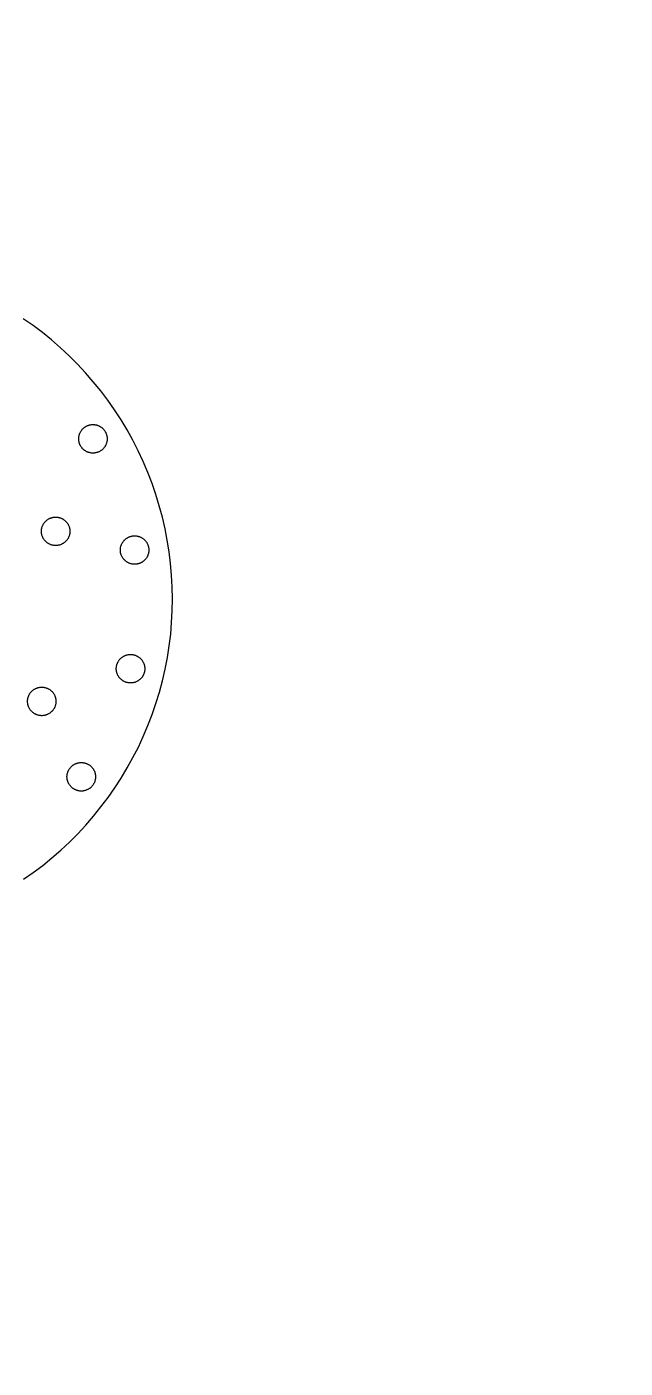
# Model space of a CAD drawing. Extents: x 1225654 to 1325654, y 924838 to 1022543.
# Drawn here: x 1304362 to 1305632, y 1000971 to 1003820 of the extents above; entities that cross this region are included whole.
import ezdxf

# ---------------------------------------------------------------- set-up
doc = ezdxf.new("R2010")
doc.units = 13

msp = doc.modelspace()

# ---------------------------------------------------------------- linework, layer by layer
msp.add_lwpolyline([(1260678.3, 924838.4), (1290630.1, 924838.4, 6.524121)], format="xyb", close=True)
msp.add_lwpolyline([(1260678.3, 924838.4), (1290630.1, 924838.4, 6.524121)], format="xyb", close=True)
msp.add_lwpolyline([(1304355.6, 1002009.4), (1304376.1, 1002023.8), (1304396.1, 1002038.9), (1304415.4, 1002054.9), (1304434.3, 1002071.3), (1304452.8, 1002088.3), (1304470.4, 1002106.1), (1304487.4, 1002124.4), (1304503.8, 1002143.3), (1304519.6, 1002162.9), (1304534.7, 1002182.9), (1304549.1, 1002203.3), (1304562.6, 1002224.3), (1304575.4, 1002245.9), (1304587.6, 1002267.7), (1304599.1, 1002290.2), (1304609.6, 1002312.7), (1304619.3, 1002335.9), (1304628.3, 1002359.3), (1304636.4, 1002382.9), (1304643.8, 1002407), (1304650.3, 1002431), (1304655.7, 1002455.6), (1304660.7, 1002480.1), (1304664.5, 1002504.9), (1304667.7, 1002529.8), (1304669.7, 1002554.8), (1304671.1, 1002579.8), (1304671.5, 1002604.8), (1304671.1, 1002629.7), (1304669.7, 1002654.9), (1304667.5, 1002679.7), (1304664.5, 1002704.7), (1304660.5, 1002729.4), (1304655.7, 1002753.9), (1304650.1, 1002778.4), (1304643.6, 1002802.5), (1304636.1, 1002826.6), (1304628.1, 1002850.2), (1304619.1, 1002873.6), (1304609.4, 1002896.6), (1304598.8, 1002919.3), (1304587.3, 1002941.8), (1304575.2, 1002963.6), (1304562.4, 1002985), (1304548.6, 1003006.1), (1304534.2, 1003026.6), (1304519.2, 1003046.6), (1304503.4, 1003066), (1304487, 1003084.9), (1304469.9, 1003103.3), (1304452.1, 1003121.1), (1304433.9, 1003138), (1304415, 1003154.7), (1304395.4, 1003170.4), (1304375.6, 1003185.5), (1304354.9, 1003199.9)])
for points in [[(1304502.8, 1002914.6), (1304501.6, 1002914.6), (1304500.7, 1002914.6), (1304499.6, 1002914.6), (1304498.5, 1002914.8), (1304497.6, 1002915), (1304496.5, 1002915.3), (1304495.3, 1002915.5), (1304494.4, 1002915.7), (1304493.3, 1002915.9), (1304492.4, 1002916.4), (1304491.5, 1002916.8), (1304490.4, 1002917), (1304489.4, 1002917.5), (1304488.6, 1002917.9), (1304487.7, 1002918.6), (1304486.8, 1002919.1), (1304485.8, 1002919.8), (1304485, 1002920.2), (1304484.1, 1002920.9), (1304483.4, 1002921.5), (1304482.5, 1002922.2), (1304481.8, 1002922.9), (1304480.9, 1002923.8), (1304480.2, 1002924.5), (1304479.6, 1002925.4), (1304478.9, 1002926.1), (1304478.2, 1002927), (1304477.8, 1002927.8), (1304477.1, 1002928.7), (1304476.6, 1002929.7), (1304476, 1002930.6), (1304475.5, 1002931.4), (1304475.1, 1002932.3), (1304474.6, 1002933.5), (1304474.4, 1002934.4), (1304474, 1002935.5), (1304473.7, 1002936.4), (1304473.5, 1002937.5), (1304473.3, 1002938.4), (1304473, 1002939.5), (1304472.8, 1002940.5), (1304472.6, 1002941.6), (1304472.6, 1002942.7), (1304472.6, 1002943.6), (1304472.6, 1002944.7), (1304472.6, 1002945.8), (1304472.6, 1002946.7), (1304472.6, 1002947.9), (1304472.8, 1002949), (1304473, 1002949.9), (1304473.3, 1002951), (1304473.5, 1002952.2), (1304473.7, 1002953), (1304474, 1002954.2), (1304474.4, 1002955.1), (1304474.6, 1002956), (1304475.1, 1002957.1), (1304475.5, 1002958), (1304476, 1002958.9), (1304476.6, 1002959.8), (1304477.1, 1002960.7), (1304477.8, 1002961.6), (1304478.2, 1002962.5), (1304478.9, 1002963.4), (1304479.6, 1002964.3), (1304480.2, 1002965), (1304480.9, 1002965.7), (1304481.8, 1002966.6), (1304482.5, 1002967.2), (1304483.4, 1002967.9), (1304484.1, 1002968.6), (1304485, 1002969.3), (1304485.8, 1002969.9), (1304486.8, 1002970.3), (1304487.7, 1002971), (1304488.6, 1002971.5), (1304489.4, 1002971.9), (1304490.4, 1002972.4), (1304491.5, 1002972.9), (1304492.4, 1002973.1), (1304493.3, 1002973.5), (1304494.4, 1002973.8), (1304495.3, 1002974.2), (1304496.5, 1002974.4), (1304497.6, 1002974.4), (1304498.5, 1002974.6), (1304499.6, 1002974.9), (1304500.7, 1002974.9), (1304501.6, 1002974.9), (1304502.8, 1002975.1), (1304503.8, 1002974.9), (1304504.8, 1002974.9), (1304505.9, 1002974.9), (1304507, 1002974.6), (1304507.9, 1002974.4), (1304509, 1002974.4), (1304510.2, 1002974.2), (1304511, 1002973.8), (1304512.2, 1002973.5), (1304513.1, 1002973.1), (1304514, 1002972.9), (1304515.1, 1002972.4), (1304516, 1002971.9), (1304516.9, 1002971.5), (1304517.8, 1002971), (1304518.7, 1002970.3), (1304519.6, 1002969.9), (1304520.5, 1002969.3), (1304521.4, 1002968.6), (1304522.1, 1002967.9), (1304523, 1002967.2), (1304523.7, 1002966.6), (1304524.6, 1002965.7), (1304525.2, 1002965), (1304525.9, 1002964.3), (1304526.6, 1002963.4), (1304527.3, 1002962.5), (1304527.7, 1002961.6), (1304528.4, 1002960.7), (1304528.8, 1002959.8), (1304529.5, 1002958.9), (1304530, 1002958), (1304530.4, 1002957.1), (1304530.9, 1002956), (1304531.1, 1002955.1), (1304531.6, 1002954.2), (1304531.8, 1002953), (1304532, 1002952.2), (1304532.2, 1002951), (1304532.4, 1002949.9), (1304532.6, 1002949), (1304532.9, 1002947.9), (1304532.9, 1002946.7), (1304532.9, 1002945.8), (1304532.9, 1002944.7), (1304532.9, 1002943.6), (1304532.9, 1002942.7), (1304532.9, 1002941.6), (1304532.6, 1002940.5), (1304532.4, 1002939.5), (1304532.2, 1002938.4), (1304532, 1002937.5), (1304531.8, 1002936.4), (1304531.6, 1002935.5), (1304531.1, 1002934.4), (1304530.9, 1002933.5), (1304530.4, 1002932.3), (1304530, 1002931.4), (1304529.5, 1002930.6), (1304528.8, 1002929.7), (1304528.4, 1002928.7), (1304527.7, 1002927.8), (1304527.3, 1002927), (1304526.6, 1002926.1), (1304525.9, 1002925.4), (1304525.2, 1002924.5), (1304524.6, 1002923.8), (1304523.7, 1002922.9), (1304523, 1002922.2), (1304522.1, 1002921.5), (1304521.4, 1002920.9), (1304520.5, 1002920.2), (1304519.6, 1002919.8), (1304518.7, 1002919.1), (1304517.8, 1002918.6), (1304516.9, 1002917.9), (1304516, 1002917.5), (1304515.1, 1002917), (1304514, 1002916.8), (1304513.1, 1002916.4), (1304512.2, 1002915.9), (1304511, 1002915.7), (1304510.2, 1002915.5), (1304509, 1002915.3), (1304507.9, 1002915), (1304507, 1002914.8), (1304505.9, 1002914.6), (1304504.8, 1002914.6), (1304503.8, 1002914.6), (1304502.8, 1002914.6), (1304502.8, 1002914.6)], [(1304423.5, 1002718.1), (1304422.6, 1002718.1), (1304421.5, 1002718.1), (1304420.4, 1002718.4), (1304419.5, 1002718.4), (1304418.3, 1002718.6), (1304417.3, 1002718.8), (1304416.3, 1002719.1), (1304415.2, 1002719.3), (1304414.3, 1002719.5), (1304413.2, 1002720), (1304412.3, 1002720.4), (1304411.4, 1002720.8), (1304410.3, 1002721.1), (1304409.4, 1002721.7), (1304408.5, 1002722.2), (1304407.5, 1002722.7), (1304406.7, 1002723.3), (1304405.8, 1002724), (1304405.1, 1002724.4), (1304404.2, 1002725.1), (1304403.3, 1002725.8), (1304402.6, 1002726.7), (1304401.9, 1002727.4), (1304401, 1002728), (1304400.3, 1002728.9), (1304399.7, 1002729.9), (1304399.3, 1002730.5), (1304398.6, 1002731.4), (1304397.9, 1002732.3), (1304397.4, 1002733.2), (1304397, 1002734.1), (1304396.5, 1002735), (1304396.1, 1002736.1), (1304395.7, 1002737.1), (1304395.2, 1002738), (1304394.7, 1002739.1), (1304394.5, 1002740), (1304394.3, 1002741.1), (1304394.1, 1002742), (1304393.8, 1002743.1), (1304393.6, 1002744.3), (1304393.6, 1002745.2), (1304393.4, 1002746.3), (1304393.4, 1002747.4), (1304393.4, 1002748.3), (1304393.4, 1002749.4), (1304393.4, 1002750.5), (1304393.6, 1002751.5), (1304393.6, 1002752.5), (1304393.8, 1002753.7), (1304394.1, 1002754.6), (1304394.3, 1002755.7), (1304394.5, 1002756.6), (1304394.7, 1002757.7), (1304395.2, 1002758.7), (1304395.7, 1002759.7), (1304396.1, 1002760.7), (1304396.5, 1002761.6), (1304397, 1002762.5), (1304397.4, 1002763.3), (1304397.9, 1002764.5), (1304398.6, 1002765.2), (1304399.3, 1002766.1), (1304399.7, 1002766.9), (1304400.3, 1002767.9), (1304401, 1002768.5), (1304401.9, 1002769.5), (1304402.6, 1002770.1), (1304403.3, 1002770.8), (1304404.2, 1002771.5), (1304405.1, 1002772.1), (1304405.8, 1002772.8), (1304406.7, 1002773.5), (1304407.5, 1002773.9), (1304408.5, 1002774.6), (1304409.4, 1002775.1), (1304410.3, 1002775.5), (1304411.4, 1002776), (1304412.3, 1002776.4), (1304413.2, 1002776.9), (1304414.3, 1002777.1), (1304415.2, 1002777.3), (1304416.3, 1002777.7), (1304417.3, 1002778), (1304418.3, 1002778.2), (1304419.5, 1002778.2), (1304420.4, 1002778.4), (1304421.5, 1002778.4), (1304422.6, 1002778.7), (1304423.5, 1002778.7), (1304424.7, 1002778.7), (1304425.8, 1002778.4), (1304426.7, 1002778.4), (1304427.8, 1002778.2), (1304428.9, 1002778.2), (1304429.8, 1002778), (1304431, 1002777.7), (1304431.9, 1002777.3), (1304433, 1002777.1), (1304433.9, 1002776.9), (1304435, 1002776.4), (1304435.9, 1002776), (1304436.8, 1002775.5), (1304437.7, 1002775.1), (1304438.9, 1002774.6), (1304439.7, 1002773.9), (1304440.4, 1002773.5), (1304441.3, 1002772.8), (1304442.2, 1002772.1), (1304443.1, 1002771.5), (1304443.8, 1002770.8), (1304444.7, 1002770.1), (1304445.4, 1002769.5), (1304446.1, 1002768.5), (1304446.7, 1002767.9), (1304447.4, 1002766.9), (1304448.1, 1002766.1), (1304448.8, 1002765.2), (1304449.2, 1002764.5), (1304449.9, 1002763.3), (1304450.3, 1002762.5), (1304450.8, 1002761.6), (1304451.2, 1002760.7), (1304451.7, 1002759.7), (1304452.1, 1002758.7), (1304452.4, 1002757.7), (1304452.8, 1002756.6), (1304453, 1002755.7), (1304453.3, 1002754.6), (1304453.5, 1002753.7), (1304453.5, 1002752.5), (1304453.7, 1002751.5), (1304453.7, 1002750.5), (1304453.9, 1002749.4), (1304453.9, 1002748.3), (1304453.9, 1002747.4), (1304453.7, 1002746.3), (1304453.7, 1002745.2), (1304453.5, 1002744.3), (1304453.5, 1002743.1), (1304453.3, 1002742), (1304453, 1002741.1), (1304452.8, 1002740), (1304452.4, 1002739.1), (1304452.1, 1002738), (1304451.7, 1002737.1), (1304451.2, 1002736.1), (1304450.8, 1002735), (1304450.3, 1002734.1), (1304449.9, 1002733.2), (1304449.2, 1002732.3), (1304448.8, 1002731.4), (1304448.1, 1002730.5), (1304447.4, 1002729.9), (1304446.7, 1002728.9), (1304446.1, 1002728), (1304445.4, 1002727.4), (1304444.7, 1002726.7), (1304443.8, 1002725.8), (1304443.1, 1002725.1), (1304442.2, 1002724.4), (1304441.3, 1002724), (1304440.4, 1002723.3), (1304439.7, 1002722.7), (1304438.9, 1002722.2), (1304437.7, 1002721.7), (1304436.8, 1002721.1), (1304435.9, 1002720.8), (1304435, 1002720.4), (1304433.9, 1002720), (1304433, 1002719.5), (1304431.9, 1002719.3), (1304431, 1002719.1), (1304429.8, 1002718.8), (1304428.9, 1002718.6), (1304427.8, 1002718.4), (1304426.7, 1002718.4), (1304425.8, 1002718.1), (1304424.7, 1002718.1), (1304423.5, 1002718.1), (1304423.5, 1002718.1)], [(1304591.2, 1002678.3), (1304590, 1002678.3), (1304589.2, 1002678.3), (1304588, 1002678.5), (1304586.9, 1002678.5), (1304586, 1002678.8), (1304584.9, 1002679), (1304583.7, 1002679.2), (1304582.8, 1002679.5), (1304581.7, 1002679.9), (1304580.8, 1002680.1), (1304579.9, 1002680.6), (1304578.8, 1002681), (1304577.9, 1002681.5), (1304577, 1002681.9), (1304576.1, 1002682.4), (1304575.2, 1002682.8), (1304574.3, 1002683.5), (1304573.4, 1002684.2), (1304572.5, 1002684.8), (1304571.8, 1002685.3), (1304570.9, 1002686.2), (1304570.3, 1002686.9), (1304569.3, 1002687.6), (1304568.7, 1002688.2), (1304568, 1002689.1), (1304567.3, 1002690), (1304566.7, 1002690.7), (1304566, 1002691.6), (1304565.5, 1002692.5), (1304565.1, 1002693.4), (1304564.4, 1002694.3), (1304564, 1002695.2), (1304563.5, 1002696.3), (1304563.1, 1002697.2), (1304562.8, 1002698.1), (1304562.4, 1002699.2), (1304562.1, 1002700.1), (1304561.7, 1002701.3), (1304561.5, 1002702.2), (1304561.5, 1002703.3), (1304561.2, 1002704.4), (1304561, 1002705.3), (1304561, 1002706.4), (1304561, 1002707.6), (1304561, 1002708.5), (1304561, 1002709.6), (1304561, 1002710.7), (1304561, 1002711.6), (1304561.2, 1002712.8), (1304561.5, 1002713.9), (1304561.5, 1002714.8), (1304561.7, 1002715.9), (1304562.1, 1002716.8), (1304562.4, 1002717.9), (1304562.8, 1002718.8), (1304563.1, 1002720), (1304563.5, 1002720.8), (1304564, 1002721.7), (1304564.4, 1002722.9), (1304565.1, 1002723.8), (1304565.5, 1002724.7), (1304566, 1002725.6), (1304566.7, 1002726.3), (1304567.3, 1002727.2), (1304568, 1002728), (1304568.7, 1002728.7), (1304569.3, 1002729.6), (1304570.3, 1002730.3), (1304570.9, 1002731), (1304571.8, 1002731.6), (1304572.5, 1002732.3), (1304573.4, 1002733), (1304574.3, 1002733.7), (1304575.2, 1002734.1), (1304576.1, 1002734.8), (1304577, 1002735.2), (1304577.9, 1002735.7), (1304578.8, 1002736.1), (1304579.9, 1002736.6), (1304580.8, 1002737.1), (1304581.7, 1002737.3), (1304582.8, 1002737.7), (1304583.7, 1002738), (1304584.9, 1002738.1), (1304586, 1002738.4), (1304586.9, 1002738.6), (1304588, 1002738.6), (1304589.2, 1002738.6), (1304590, 1002738.8), (1304591.2, 1002738.8), (1304592.3, 1002738.8), (1304593.2, 1002738.6), (1304594.3, 1002738.6), (1304595.5, 1002738.6), (1304596.4, 1002738.4), (1304597.5, 1002738.1), (1304598.4, 1002738), (1304599.5, 1002737.7), (1304600.4, 1002737.3), (1304601.5, 1002737.1), (1304602.4, 1002736.6), (1304603.6, 1002736.1), (1304604.4, 1002735.7), (1304605.3, 1002735.2), (1304606.3, 1002734.8), (1304607.2, 1002734.1), (1304608, 1002733.7), (1304608.9, 1002733), (1304609.9, 1002732.3), (1304610.5, 1002731.6), (1304611.4, 1002731), (1304612.1, 1002730.3), (1304613, 1002729.6), (1304613.7, 1002728.7), (1304614.4, 1002728), (1304615, 1002727.2), (1304615.7, 1002726.3), (1304616.1, 1002725.6), (1304616.8, 1002724.7), (1304617.3, 1002723.8), (1304618, 1002722.9), (1304618.4, 1002721.7), (1304618.8, 1002720.8), (1304619.3, 1002720), (1304619.5, 1002718.8), (1304620, 1002717.9), (1304620.2, 1002716.8), (1304620.4, 1002715.9), (1304620.7, 1002714.8), (1304620.9, 1002713.9), (1304621.1, 1002712.8), (1304621.3, 1002711.6), (1304621.3, 1002710.7), (1304621.3, 1002709.6), (1304621.3, 1002708.5), (1304621.3, 1002707.6), (1304621.3, 1002706.4), (1304621.3, 1002705.3), (1304621.1, 1002704.4), (1304620.9, 1002703.3), (1304620.7, 1002702.2), (1304620.4, 1002701.3), (1304620.2, 1002700.1), (1304620, 1002699.2), (1304619.5, 1002698.1), (1304619.3, 1002697.2), (1304618.8, 1002696.3), (1304618.4, 1002695.2), (1304618, 1002694.3), (1304617.3, 1002693.4), (1304616.8, 1002692.5), (1304616.1, 1002691.6), (1304615.7, 1002690.7), (1304615, 1002690), (1304614.4, 1002689.1), (1304613.7, 1002688.2), (1304613, 1002687.6), (1304612.1, 1002686.9), (1304611.4, 1002686.2), (1304610.5, 1002685.3), (1304609.9, 1002684.8), (1304608.9, 1002684.2), (1304608, 1002683.5), (1304607.2, 1002682.8), (1304606.3, 1002682.4), (1304605.3, 1002681.9), (1304604.4, 1002681.5), (1304603.6, 1002681), (1304602.4, 1002680.6), (1304601.5, 1002680.1), (1304600.4, 1002679.9), (1304599.5, 1002679.5), (1304598.4, 1002679.2), (1304597.5, 1002679), (1304596.4, 1002678.8), (1304595.5, 1002678.5), (1304594.3, 1002678.5), (1304593.2, 1002678.3), (1304592.3, 1002678.3), (1304591.2, 1002678.3), (1304591.2, 1002678.3)], [(1304582.4, 1002426.3), (1304581.5, 1002426.3), (1304580.4, 1002426.3), (1304579.2, 1002426.6), (1304578.1, 1002426.6), (1304577.2, 1002426.8), (1304576.1, 1002427), (1304575.2, 1002427.2), (1304574.1, 1002427.4), (1304573.2, 1002427.6), (1304572, 1002428.1), (1304571.2, 1002428.6), (1304570.3, 1002428.8), (1304569.1, 1002429.2), (1304568.2, 1002429.9), (1304567.3, 1002430.4), (1304566.4, 1002430.8), (1304565.5, 1002431.5), (1304564.6, 1002432.2), (1304563.7, 1002432.6), (1304563.1, 1002433.3), (1304562.1, 1002434), (1304561.5, 1002434.8), (1304560.8, 1002435.5), (1304559.9, 1002436.2), (1304559.2, 1002437.1), (1304558.5, 1002438), (1304557.9, 1002438.7), (1304557.4, 1002439.6), (1304556.8, 1002440.5), (1304556.3, 1002441.4), (1304555.9, 1002442.3), (1304555.2, 1002443.2), (1304554.7, 1002444.3), (1304554.5, 1002445.2), (1304554, 1002446.1), (1304553.6, 1002447.3), (1304553.4, 1002448.2), (1304553.2, 1002449.3), (1304552.9, 1002450.2), (1304552.7, 1002451.3), (1304552.5, 1002452.4), (1304552.5, 1002453.3), (1304552.2, 1002454.5), (1304552.2, 1002455.6), (1304552.2, 1002456.5), (1304552.2, 1002457.6), (1304552.2, 1002458.7), (1304552.5, 1002459.6), (1304552.5, 1002460.7), (1304552.7, 1002461.9), (1304552.9, 1002462.8), (1304553.2, 1002463.9), (1304553.4, 1002464.8), (1304553.6, 1002465.9), (1304554, 1002466.8), (1304554.5, 1002467.9), (1304554.7, 1002468.9), (1304555.2, 1002469.8), (1304555.9, 1002470.6), (1304556.3, 1002471.5), (1304556.8, 1002472.5), (1304557.4, 1002473.4), (1304557.9, 1002474.2), (1304558.5, 1002475.1), (1304559.2, 1002476.1), (1304559.9, 1002476.7), (1304560.8, 1002477.6), (1304561.5, 1002478.3), (1304562.1, 1002479), (1304563.1, 1002479.7), (1304563.7, 1002480.3), (1304564.6, 1002481), (1304565.5, 1002481.7), (1304566.4, 1002482.1), (1304567.3, 1002482.8), (1304568.2, 1002483.3), (1304569.1, 1002483.7), (1304570.3, 1002484.2), (1304571.2, 1002484.6), (1304572, 1002485), (1304573.2, 1002485.3), (1304574.1, 1002485.5), (1304575.2, 1002485.9), (1304576.1, 1002486.2), (1304577.2, 1002486.4), (1304578.1, 1002486.4), (1304579.2, 1002486.6), (1304580.4, 1002486.6), (1304581.5, 1002486.9), (1304582.4, 1002486.9), (1304583.5, 1002486.9), (1304584.7, 1002486.6), (1304585.6, 1002486.6), (1304586.7, 1002486.4), (1304587.8, 1002486.4), (1304588.7, 1002486.2), (1304589.8, 1002485.9), (1304590.7, 1002485.5), (1304591.9, 1002485.3), (1304592.8, 1002485), (1304593.9, 1002484.6), (1304594.8, 1002484.2), (1304595.7, 1002483.7), (1304596.5, 1002483.3), (1304597.5, 1002482.8), (1304598.4, 1002482.1), (1304599.3, 1002481.7), (1304600.1, 1002481), (1304601.1, 1002480.3), (1304602, 1002479.7), (1304602.7, 1002479), (1304603.6, 1002478.3), (1304604.2, 1002477.6), (1304604.9, 1002476.7), (1304605.6, 1002476.1), (1304606.3, 1002475.1), (1304606.9, 1002474.2), (1304607.6, 1002473.4), (1304608, 1002472.5), (1304608.7, 1002471.5), (1304609.2, 1002470.6), (1304609.6, 1002469.8), (1304610.1, 1002468.9), (1304610.5, 1002467.9), (1304610.8, 1002466.8), (1304611.2, 1002465.9), (1304611.4, 1002464.8), (1304611.9, 1002463.9), (1304612.1, 1002462.8), (1304612.3, 1002461.9), (1304612.3, 1002460.7), (1304612.5, 1002459.6), (1304612.5, 1002458.7), (1304612.8, 1002457.6), (1304612.8, 1002456.5), (1304612.8, 1002455.6), (1304612.5, 1002454.5), (1304612.5, 1002453.3), (1304612.3, 1002452.4), (1304612.3, 1002451.3), (1304612.1, 1002450.2), (1304611.9, 1002449.3), (1304611.4, 1002448.2), (1304611.2, 1002447.3), (1304610.8, 1002446.1), (1304610.5, 1002445.2), (1304610.1, 1002444.3), (1304609.6, 1002443.2), (1304609.2, 1002442.3), (1304608.7, 1002441.4), (1304608, 1002440.5), (1304607.6, 1002439.6), (1304606.9, 1002438.7), (1304606.3, 1002438), (1304605.6, 1002437.1), (1304604.9, 1002436.2), (1304604.2, 1002435.5), (1304603.6, 1002434.8), (1304602.7, 1002434), (1304602, 1002433.3), (1304601.1, 1002432.6), (1304600.1, 1002432.2), (1304599.3, 1002431.5), (1304598.4, 1002430.8), (1304597.5, 1002430.4), (1304596.5, 1002429.9), (1304595.7, 1002429.2), (1304594.8, 1002428.8), (1304593.9, 1002428.6), (1304592.8, 1002428.1), (1304591.9, 1002427.6), (1304590.7, 1002427.4), (1304589.8, 1002427.2), (1304588.7, 1002427), (1304587.8, 1002426.8), (1304586.7, 1002426.6), (1304585.6, 1002426.6), (1304584.7, 1002426.3), (1304583.5, 1002426.3), (1304582.4, 1002426.3), (1304582.4, 1002426.3)], [(1304394.1, 1002356.8), (1304392.9, 1002356.8), (1304392.1, 1002357), (1304390.9, 1002357), (1304389.8, 1002357.2), (1304388.9, 1002357.2), (1304387.8, 1002357.5), (1304386.6, 1002357.7), (1304385.8, 1002358.2), (1304384.6, 1002358.4), (1304383.7, 1002358.8), (1304382.8, 1002359.1), (1304381.7, 1002359.5), (1304380.8, 1002359.9), (1304379.9, 1002360.4), (1304379, 1002360.8), (1304378.1, 1002361.5), (1304377.2, 1002362), (1304376.3, 1002362.7), (1304375.4, 1002363.3), (1304374.7, 1002364), (1304373.8, 1002364.7), (1304373.1, 1002365.4), (1304372.2, 1002366), (1304371.5, 1002366.9), (1304370.9, 1002367.6), (1304370.2, 1002368.5), (1304369.5, 1002369.4), (1304368.9, 1002370.3), (1304368.4, 1002371.2), (1304367.9, 1002372.1), (1304367.3, 1002373), (1304366.9, 1002373.9), (1304366.4, 1002374.8), (1304365.9, 1002375.7), (1304365.7, 1002376.8), (1304365.3, 1002377.7), (1304365, 1002378.8), (1304364.8, 1002379.8), (1304364.3, 1002380.9), (1304364.3, 1002381.8), (1304364.2, 1002382.9), (1304363.9, 1002384), (1304363.9, 1002384.9), (1304363.9, 1002386), (1304363.9, 1002387.2), (1304363.9, 1002388.1), (1304363.9, 1002389.2), (1304363.9, 1002390.3), (1304364.2, 1002391.5), (1304364.3, 1002392.3), (1304364.3, 1002393.5), (1304364.8, 1002394.4), (1304365, 1002395.5), (1304365.3, 1002396.4), (1304365.7, 1002397.5), (1304365.9, 1002398.4), (1304366.4, 1002399.3), (1304366.9, 1002400.4), (1304367.3, 1002401.4), (1304367.9, 1002402.3), (1304368.4, 1002403.1), (1304368.9, 1002404), (1304369.5, 1002405), (1304370.2, 1002405.9), (1304370.9, 1002406.5), (1304371.5, 1002407.4), (1304372.2, 1002408.1), (1304373.1, 1002408.8), (1304373.8, 1002409.6), (1304374.7, 1002410.3), (1304375.4, 1002411), (1304376.3, 1002411.7), (1304377.2, 1002412.2), (1304378.1, 1002412.8), (1304379, 1002413.2), (1304379.9, 1002413.7), (1304380.8, 1002414.4), (1304381.7, 1002414.8), (1304382.8, 1002415.1), (1304383.7, 1002415.5), (1304384.6, 1002416), (1304385.8, 1002416.2), (1304386.6, 1002416.4), (1304387.8, 1002416.7), (1304388.9, 1002416.8), (1304389.8, 1002417.1), (1304390.9, 1002417.1), (1304392.1, 1002417.3), (1304392.9, 1002417.3), (1304394.1, 1002417.3), (1304395.2, 1002417.3), (1304396.1, 1002417.3), (1304397.2, 1002417.1), (1304398.3, 1002417.1), (1304399.3, 1002416.8), (1304400.3, 1002416.7), (1304401.3, 1002416.4), (1304402.4, 1002416.2), (1304403.3, 1002416), (1304404.4, 1002415.5), (1304405.3, 1002415.1), (1304406.5, 1002414.8), (1304407.3, 1002414.4), (1304408.2, 1002413.7), (1304409.1, 1002413.2), (1304410.1, 1002412.8), (1304410.9, 1002412.2), (1304411.8, 1002411.7), (1304412.7, 1002411), (1304413.4, 1002410.3), (1304414.3, 1002409.6), (1304415, 1002408.8), (1304415.9, 1002408.1), (1304416.6, 1002407.4), (1304417.3, 1002406.5), (1304417.9, 1002405.9), (1304418.6, 1002405), (1304419, 1002404), (1304419.7, 1002403.1), (1304420.2, 1002402.3), (1304420.9, 1002401.4), (1304421.3, 1002400.4), (1304421.7, 1002399.3), (1304422.2, 1002398.4), (1304422.4, 1002397.5), (1304422.9, 1002396.4), (1304423.1, 1002395.5), (1304423.3, 1002394.4), (1304423.5, 1002393.5), (1304423.8, 1002392.3), (1304424, 1002391.5), (1304424.2, 1002390.3), (1304424.2, 1002389.2), (1304424.2, 1002388.1), (1304424.2, 1002387.2), (1304424.2, 1002386), (1304424.2, 1002384.9), (1304424.2, 1002384), (1304424, 1002382.9), (1304423.8, 1002381.8), (1304423.5, 1002380.9), (1304423.3, 1002379.8), (1304423.1, 1002378.8), (1304422.9, 1002377.7), (1304422.4, 1002376.8), (1304422.2, 1002375.7), (1304421.7, 1002374.8), (1304421.3, 1002373.9), (1304420.9, 1002373), (1304420.2, 1002372.1), (1304419.7, 1002371.2), (1304419, 1002370.3), (1304418.6, 1002369.4), (1304417.9, 1002368.5), (1304417.3, 1002367.6), (1304416.6, 1002366.9), (1304415.9, 1002366), (1304415, 1002365.4), (1304414.3, 1002364.7), (1304413.4, 1002364), (1304412.7, 1002363.3), (1304411.8, 1002362.7), (1304410.9, 1002362), (1304410.1, 1002361.5), (1304409.1, 1002360.8), (1304408.2, 1002360.4), (1304407.3, 1002359.9), (1304406.5, 1002359.5), (1304405.3, 1002359.1), (1304404.4, 1002358.8), (1304403.3, 1002358.4), (1304402.4, 1002358.2), (1304401.3, 1002357.7), (1304400.3, 1002357.5), (1304399.3, 1002357.2), (1304398.3, 1002357.2), (1304397.2, 1002357), (1304396.1, 1002357), (1304395.2, 1002356.8), (1304394.1, 1002356.8), (1304394.1, 1002356.8)], [(1304478, 1002196.8), (1304476.9, 1002196.8), (1304475.7, 1002196.8), (1304474.9, 1002196.8), (1304473.7, 1002197), (1304472.6, 1002197.3), (1304471.7, 1002197.5), (1304470.6, 1002197.7), (1304469.7, 1002198), (1304468.5, 1002198.2), (1304467.7, 1002198.6), (1304466.5, 1002199), (1304465.6, 1002199.3), (1304464.7, 1002199.7), (1304463.8, 1002200.2), (1304462.9, 1002200.9), (1304462, 1002201.3), (1304461.1, 1002202), (1304460.2, 1002202.4), (1304459.3, 1002203.1), (1304458.4, 1002203.8), (1304457.7, 1002204.5), (1304456.9, 1002205.2), (1304456.2, 1002206), (1304455.5, 1002206.7), (1304454.8, 1002207.6), (1304454.1, 1002208.3), (1304453.5, 1002209.2), (1304452.8, 1002210.1), (1304452.4, 1002211), (1304451.7, 1002211.9), (1304451.2, 1002212.8), (1304450.8, 1002213.7), (1304450.3, 1002214.6), (1304449.9, 1002215.7), (1304449.4, 1002216.6), (1304449.2, 1002217.7), (1304449, 1002218.7), (1304448.5, 1002219.8), (1304448.3, 1002220.7), (1304448.1, 1002221.8), (1304448.1, 1002222.7), (1304447.8, 1002223.8), (1304447.8, 1002224.9), (1304447.6, 1002225.9), (1304447.6, 1002227), (1304447.6, 1002228.1), (1304447.8, 1002229.2), (1304447.8, 1002230.1), (1304448.1, 1002231.2), (1304448.1, 1002232.1), (1304448.3, 1002233.3), (1304448.5, 1002234.4), (1304449, 1002235.3), (1304449.2, 1002236.4), (1304449.4, 1002237.3), (1304449.9, 1002238.4), (1304450.3, 1002239.3), (1304450.8, 1002240.3), (1304451.2, 1002241.2), (1304451.7, 1002242), (1304452.4, 1002242.9), (1304452.8, 1002243.9), (1304453.5, 1002244.8), (1304454.1, 1002245.6), (1304454.8, 1002246.5), (1304455.5, 1002247.2), (1304456.2, 1002248.1), (1304456.9, 1002248.8), (1304457.7, 1002249.5), (1304458.4, 1002250.1), (1304459.3, 1002250.8), (1304460.2, 1002251.5), (1304461.1, 1002252.2), (1304462, 1002252.6), (1304462.9, 1002253.3), (1304463.8, 1002253.7), (1304464.7, 1002254.2), (1304465.6, 1002254.7), (1304466.5, 1002255.1), (1304467.7, 1002255.3), (1304468.5, 1002255.8), (1304469.7, 1002256), (1304470.6, 1002256.4), (1304471.7, 1002256.7), (1304472.6, 1002256.9), (1304473.7, 1002256.9), (1304474.9, 1002257.1), (1304475.7, 1002257.1), (1304476.9, 1002257.1), (1304478, 1002257.3), (1304478.9, 1002257.1), (1304480, 1002257.1), (1304481.2, 1002257.1), (1304482.1, 1002256.9), (1304483.2, 1002256.9), (1304484.3, 1002256.7), (1304485.2, 1002256.4), (1304486.3, 1002256), (1304487.2, 1002255.8), (1304488.4, 1002255.3), (1304489.3, 1002255.1), (1304490.1, 1002254.7), (1304491.3, 1002254.2), (1304492.2, 1002253.7), (1304493, 1002253.3), (1304494, 1002252.6), (1304494.9, 1002252.2), (1304495.8, 1002251.5), (1304496.6, 1002250.8), (1304497.3, 1002250.1), (1304498.2, 1002249.5), (1304498.9, 1002248.8), (1304499.6, 1002248.1), (1304500.5, 1002247.2), (1304501.2, 1002246.5), (1304501.8, 1002245.6), (1304502.5, 1002244.8), (1304503, 1002243.9), (1304503.7, 1002242.9), (1304504.1, 1002242), (1304504.5, 1002241.2), (1304505.2, 1002240.3), (1304505.7, 1002239.3), (1304505.9, 1002238.4), (1304506.4, 1002237.3), (1304506.8, 1002236.4), (1304507, 1002235.3), (1304507.2, 1002234.4), (1304507.4, 1002233.3), (1304507.7, 1002232.1), (1304507.9, 1002231.2), (1304507.9, 1002230.1), (1304508.1, 1002229.2), (1304508.1, 1002228.1), (1304508.1, 1002227), (1304508.1, 1002225.9), (1304508.1, 1002224.9), (1304507.9, 1002223.8), (1304507.9, 1002222.7), (1304507.7, 1002221.8), (1304507.4, 1002220.7), (1304507.2, 1002219.8), (1304507, 1002218.7), (1304506.8, 1002217.7), (1304506.4, 1002216.6), (1304505.9, 1002215.7), (1304505.7, 1002214.6), (1304505.2, 1002213.7), (1304504.5, 1002212.8), (1304504.1, 1002211.9), (1304503.7, 1002211), (1304503, 1002210.1), (1304502.5, 1002209.2), (1304501.8, 1002208.3), (1304501.2, 1002207.6), (1304500.5, 1002206.7), (1304499.6, 1002206), (1304498.9, 1002205.2), (1304498.2, 1002204.5), (1304497.3, 1002203.8), (1304496.6, 1002203.1), (1304495.8, 1002202.4), (1304494.9, 1002202), (1304494, 1002201.3), (1304493, 1002200.9), (1304492.2, 1002200.2), (1304491.3, 1002199.7), (1304490.1, 1002199.3), (1304489.3, 1002199), (1304488.4, 1002198.6), (1304487.2, 1002198.2), (1304486.3, 1002198), (1304485.2, 1002197.7), (1304484.3, 1002197.5), (1304483.2, 1002197.3), (1304482.1, 1002197), (1304481.2, 1002196.8), (1304480, 1002196.8), (1304478.9, 1002196.8), (1304478, 1002196.8), (1304478, 1002196.8)]]:
    msp.add_lwpolyline(points, close=True)

doc.saveas('drawing.dxf')
